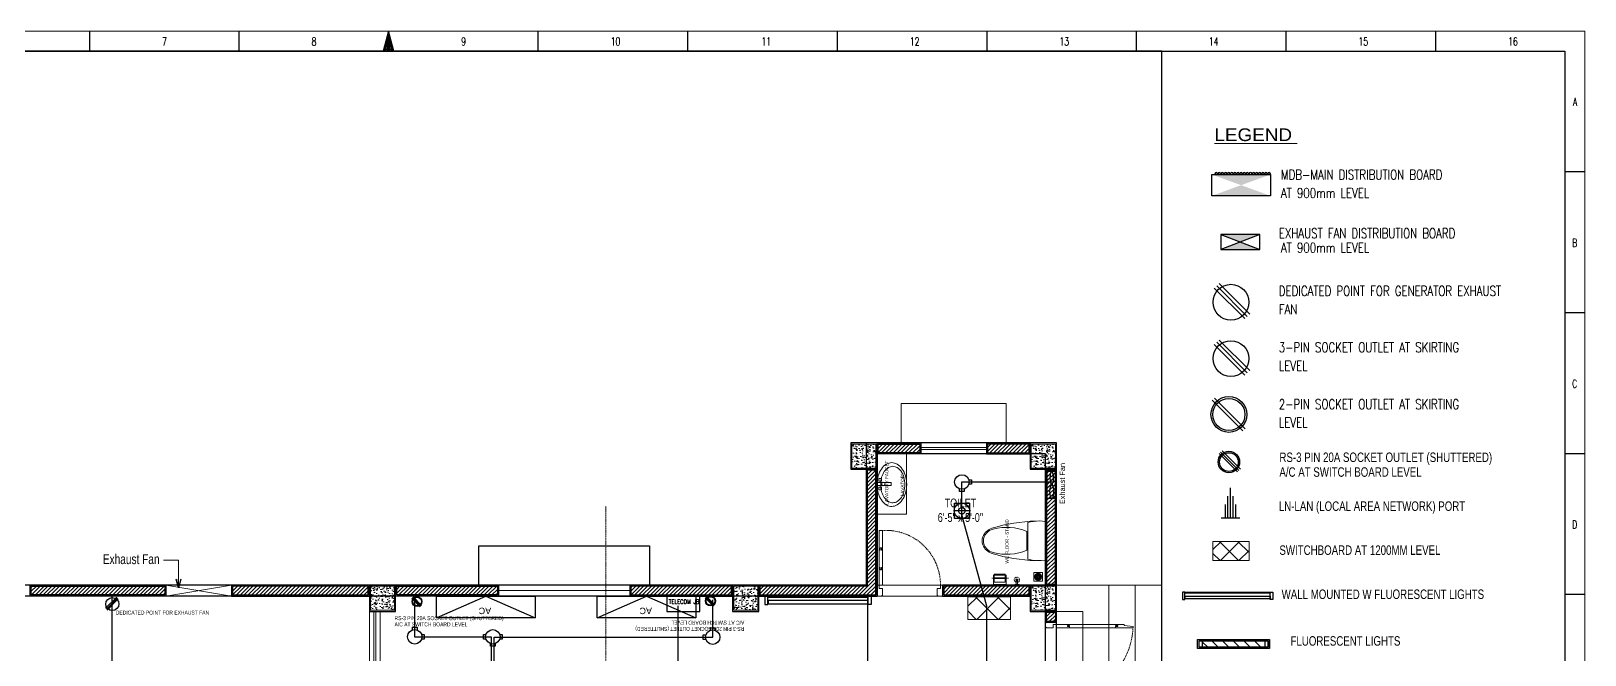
# Model space of a CAD drawing. Header units: inches. Extents: x 1078 to 5607, y 633 to 1543.
# Drawn here: x 1461 to 2171, y 1239 to 1524 of the extents above; entities that cross this region are included whole.
import ezdxf

# ---------------------------------------------------------------- set-up
doc = ezdxf.new("R2010")
doc.units = ezdxf.units.IN
doc.header["$MEASUREMENT"] = 0
for name, pattern in [('ACAD_ISO12W100', [21, 12, -3, 0, -3, 0, -3]), ('CENTER', [2, 1.25, -0.25, 0.25, -0.25]), ('DASH', [0.35, 0.25, -0.1]), ('DASHED', [0.75, 0.5, -0.25])]:
    doc.linetypes.add(name, pattern=pattern)
doc.layers.get('Defpoints').update_dxf_attribs({"lineweight": 0})
for name, color, linetype in [('Cables', 7, 'Continuous'), ('COLLUM', 1, 'Continuous'), ('Exhaust Fans', 7, 'Continuous'), ('HVAC', 44, 'Continuous'), ('Lights', 7, 'Continuous'), ('Panels', 1, 'Continuous'), ('Sockets', 7, 'Continuous'), ('TEG BORDER', 7, 'Continuous'), ('wall 05', 3, 'Continuous')]:
    doc.layers.add(name, color=color, linetype=linetype)
for name, color, linetype, lineweight in [('dim-8', 18, 'Continuous', 15), ('DOOR', 115, 'Continuous', 15), ('E-LAN', 6, 'Continuous', 30), ('E-Legend', 7, 'Continuous', 30), ('E-MDB', 1, 'Continuous', 30), ('E-WTL-Wall-Tube-Light', 7, 'Continuous', 30), ('Elevation Marker', 252, 'Continuous', 15), ('FLOORTILE', 40, 'Continuous', 9), ('Glass', 142, 'Continuous', 9), ('HACTH', 8, 'Continuous', 9), ('I-ANNO-LEGN', 7, 'Continuous', 15), ('I-WC----EXST', 7, 'Continuous', 15), ('I-WC----N', 7, 'Continuous', 15), ('Parapet', 6, 'Continuous', 15), ('Plaster Line', 5, 'Continuous', 15), ('Stair', 86, 'Continuous', 18), ('Sunshed', 5, 'Continuous', 15), ('Switchboard', 30, 'Continuous', 13), ('WINDOW', 140, 'Continuous', 9)]:
    doc.layers.add(name, color=color, linetype=linetype, lineweight=lineweight)
doc.styles.add('Arial', font='arial.ttf')
doc.styles.get("Standard").update_dxf_attribs({"font": 'arial.ttf'})
doc.styles.add('Swiss721', font='swisscl.ttf')
doc.styles.add('TAVE1', font='ROMANS.shx', dxfattribs={"width": 0.75})
doc.styles.add('TEG BORDER', font='txt_qlt.shx', dxfattribs={"width": 0.7, "bigfont": 'hztxt.shx'})
doc.styles.add('TIMES', font='ARIALN.TTF')
doc.dimstyles.new('Level Mark 4', dxfattribs={"dimscale": 0, "dimtxt": 4, "dimasz": 4, "dimexe": 1, "dimexo": 2, "dimgap": 1, "dimtad": 0, "dimdec": 1, "dimzin": 1, "dimdsep": 46, "dimlunit": 4, "dimtxsty": 'Swiss721', "dimblk": 'OPEN30', "dimcen": 0, "dimclrd": 256, "dimclre": 256, "dimclrt": 7, "dimadec": 0, "dimazin": 0, "dimtm": 1e-09, "dimtfac": 1, "dimtdec": 1, "dimtofl": 0, "dimtmove": 1, "dimatfit": 3, "dimldrblk": 'OPEN30', "dimfxl": 0, "dimtolj": 2, "dimtzin": 0, "dimlwd": 9, "dimlwe": 9, "dimarcsym": 0})
pattern_1 = [(45, (-138306.2722, -170547.4057), (-0.8838834765, 0.8838834765), [])]

# ---------------------------------------------------------------- blocks, each defined once
blk = doc.blocks.new('A$C0AFB10A6')
at = {"layer": 'Defpoints'}
for points in [[(0.25, 72), (0.25, 71.75), (0, 71.75), (0, 72)], [(5, 72), (5, 71.75), (4.75, 71.75), (4.75, 72)], [(0.25, 2), (0.25, 2.25), (0, 2.25), (0, 2)], [(5, 2), (5, 2.25), (4.75, 2.25), (4.75, 2)]]:
    blk.add_lwpolyline(points, close=True, dxfattribs=at)
at = {"layer": 'DOOR'}
for points in [[(5, 71), (3.5, 71), (3.5, 69.5), (0.25, 69.5), (0.25, 69.75), (0, 69.75), (0, 71.75), (0.25, 71.75), (0.25, 72), (4.75, 72), (4.75, 71.75), (5, 71.75), (5, 71)], [(10, 70.25), (10, 70), (11, 70), (11, 69.5), (5, 69.5), (5, 71), (11, 71), (11, 70.5), (10, 70.5), (10, 70.25), (10, 70.5), (11, 70.5), (11, 71), (32, 71), (32, 70.5), (33, 70.5), (33, 70), (32, 70), (32, 69.5), (11, 69.5), (40, 69.5), (40, 70), (35.99, 70.5), (35.99, 71), (32, 71)], [(5, 3), (3.5, 3), (3.5, 4.5), (0.25, 4.5), (0.25, 4.25), (0, 4.25), (0, 2.25), (0.25, 2.25), (0.25, 2), (4.75, 2), (4.75, 2.25), (5, 2.25), (5, 3)], [(10, 3.75), (10, 3.5), (11, 3.5), (11, 3), (5, 3), (5, 4.5), (11, 4.5), (11, 4), (10, 4), (10, 3.75), (10, 4), (11, 4), (11, 4.5), (32, 4.5), (32, 4), (33, 4), (33, 3.5), (32, 3.5), (32, 3), (11, 3), (40, 3), (40, 3.5), (35.99, 4), (35.99, 4.5), (32, 4.5)]]:
    blk.add_lwpolyline(points, dxfattribs=at)
at = {"layer": 'DOOR', "linetype": 'DASHED', "lineweight": 0}
for centre, start, end in [((5.83, 71.2), 268.60388, 357.15392), ((5.83, 2.8), 2.84608, 91.39612)]:
    blk.add_arc(centre, 34.21, start, end, dxfattribs=at)
at = {"layer": 'HACTH', "lineweight": 0, "ltscale": 10}
for p, q in [((0, 3.03), (0, 69.75)), ((5, 3), (5, 71))]:
    blk.add_line(p, q, dxfattribs=at)
blk = doc.blocks.new('HANDWASH-02-PLAN')
at = {"layer": 'I-WC----N', "color": 2}
for points in [[(5, 0, 0.068513), (104, 14, 0.080648), (182, 50, 0.107051), (242, 112, 0.160603), (255, 169, 0.138041), (238, 230, 0.107051), (182, 289, 0.080648), (104, 325, 0.068513), (5, 339, 0.068513), (-94, 325, 0.080648), (-172, 289, 0.107051), (-228, 230, 0.138041), (-245, 169, 0.138041), (-228, 108, 0.107051), (-172, 50, 0.080648), (-94, 14, 0.068513)], [(5, 42, 0.067522), (88, 53, 0.079863), (152, 82, 0.107115), (202, 134, 0.162551), (213, 180, 0.139778), (199, 230, 0.107115), (152, 278, 0.079863), (88, 307, 0.067522), (5, 319, 0.067522), (-78, 307, 0.079863), (-142, 278, 0.107115), (-188, 230, 0.139778), (-203, 180, 0.139778), (-188, 130, 0.107115), (-142, 82, 0.079863), (-78, 53, 0.067522)]]:
    blk.add_lwpolyline(points, format="xyb", close=True, dxfattribs=at)
blk.add_circle((0, 72), 20, dxfattribs=at)
blk = doc.blocks.new('A$C01EB0BB3')
at = {"layer": 'I-WC----N', "color": 250, "ltscale": 0.5}
for points in [[(8.43, 2.06), (8.43, 0.85), (7.23, 0.85), (7.23, 2.06)], [(9.08, 6.42), (9.08, 0), (10.51, 0), (10.51, 6.42)], [(11.15, 2.06), (11.15, 0.85), (12.36, 0.85), (12.36, 2.06)]]:
    blk.add_lwpolyline(points, close=True, dxfattribs=at)
at = {"layer": 'I-WC----N', "color": 2, "xscale": 0.03999999999359716, "yscale": 0.03999999999359716, "zscale": 0.03999999999359716}
blk.add_blockref('HANDWASH-02-PLAN', (9.79, 0), dxfattribs=at)
blk = doc.blocks.new('$plan$00000388')
for p, q in [((-202, -210), (-202, 210)), ((0, -221), (0, 221)), ((-212, 108), (-212, -108))]:
    blk.add_line(p, q)
blk.add_lwpolyline([(-202, -210), (-152, -221), (-102, -226), (-50, -226), (0, -221)])
for centre, radius, start, end in [((-71, -1597), 1823, 91.2224, 107.2477), ((-76, -236), 463, 97.7399, 105.822), ((-76, -236), 463, 80.5377, 97.7399), ((-595, 0), 129, 159.5476, 200.4524), ((-562, -12), 164, 107.2477, 159.5476), ((-580, 0), 129, 136.8543, 223.1457), ((-556, -23), 163, 104.7786, 136.8543), ((-443, -448), 602, 67.3737, 104.7786), ((-562, 12), 164, 200.4524, 252.7523), ((-556, 23), 163, 223.1457, 255.2214), ((-71, 1597), 1823, 252.7523, 268.7776), ((-443, 448), 602, 255.2214, 292.6263)]:
    blk.add_arc(centre, radius, start, end)
blk = doc.blocks.new('typical king$0$5767 PAPER HOLDER')
at = {"color": 0, "linetype": 'CENTER', "lineweight": -2, "ltscale": 0.5}
blk.add_line((80, 98), (80, -92), dxfattribs=at)
at = {"color": 0, "linetype": 'DASHED', "lineweight": -2, "ltscale": 10, "flags": 128}
for points in [[(5, 52), (0, 52), (0, -52), (5, -52)], [(97, 72), (5, 72), (5, -72), (100, -72)]]:
    blk.add_lwpolyline(points, dxfattribs=at)
at = {"color": 0, "linetype": 'DASHED', "lineweight": -2, "ltscale": 10}
blk.add_lwpolyline([(100, -62), (35, -62), (35, 62), (97, 62)], dxfattribs=at)
blk.add_lwpolyline([(75, -72), (85, -72), (85, 72), (75, 72)], close=True, dxfattribs=at)
at = {"color": 0, "linetype": 'ByBlock', "lineweight": -2, "flags": 128}
blk.add_lwpolyline([(100, -72), (115, -72), (115, 72), (100, 72)], dxfattribs=at)
at = {"color": 0, "linetype": 'ByBlock', "lineweight": -2}
blk.add_lwpolyline([(100, 62), (125, 62), (125, -62), (100, -62)], dxfattribs=at)
blk = doc.blocks.new('floor drain 01')
at = {"color": 0}
blk.add_lwpolyline([(-10, -10), (90, -10), (90, 90), (-10, 90)], close=True, dxfattribs=at)
for points in [[(2, 47, 0.191053), (7, 42, 0.194336), (16, 42, -0.272606), (25, 41, 1.040732), (27, 44, 0.091346), (26, 45, 0.160783), (17, 46, -0.323658), (9, 51, 0.91079)], [(6, 23, 0.191053), (12, 23, 0.194336), (19, 28, -0.272606), (27, 32, 1.040732), (27, 36, 0.091346), (26, 36, 0.160783), (18, 32, -0.323658), (9, 31, 0.91079)], [(14, 68, 0.191053), (15, 61, 0.194336), (22, 56, -0.272606), (29, 50, 1.040732), (32, 51, 0.091346), (32, 53, 0.160783), (25, 59, -0.323658), (22, 67, 0.91079)], [(22, 6, 0.191053), (28, 10, 0.194336), (31, 18, -0.272606), (34, 26, 1.040732), (32, 29, 0.091346), (31, 28, 0.160783), (27, 20, -0.323658), (20, 14, 0.91079)], [(35, 78, 0.191053), (32, 72, 0.194336), (35, 63, -0.272606), (37, 55, 1.040732), (40, 53, 0.091346), (41, 55, 0.160783), (39, 64, -0.323658), (41, 72, 0.91079)], [(45, 2, 0.191053), (48, 8, 0.194336), (45, 17, -0.272606), (43, 25, 1.040732), (40, 27, 0.091346), (39, 25, 0.160783), (41, 16, -0.323658), (39, 8, 0.91079)], [(58, 74, 0.191053), (52, 70, 0.194336), (49, 62, -0.272606), (46, 54, 1.040732), (48, 51, 0.091346), (49, 52, 0.160783), (53, 60, -0.323658), (60, 66, 0.91079)], [(66, 12, 0.191053), (65, 19, 0.194336), (58, 24, -0.272606), (51, 30, 1.040732), (48, 29, 0.091346), (48, 27, 0.160783), (55, 21, -0.323658), (58, 13, 0.91079)], [(74, 57, 0.191053), (68, 57, 0.194336), (61, 52, -0.272606), (53, 48, 1.040732), (53, 44, 0.091346), (54, 44, 0.160783), (62, 48, -0.323658), (71, 49, 0.91079)], [(78, 33, 0.191053), (73, 38, 0.194336), (64, 38, -0.272606), (55, 39, 1.040732), (53, 36, 0.091346), (54, 35, 0.160783), (63, 34, -0.323658), (71, 29, 0.91079)]]:
    blk.add_lwpolyline(points, format="xyb", close=True, dxfattribs=at)
for centre, radius in [((40, 40), 41.7), ((32, 45), 1.83), ((33, 34), 1.83), ((42, 49), 1.83), ((43, 31), 1.83), ((50, 41), 1.83)]:
    blk.add_circle(centre, radius, dxfattribs=at)
blk = doc.blocks.new('h')
at = {"layer": 'I-WC----N', "color": 252, "linetype": 'CENTER', "ltscale": 0.2}
for p, q in [((544281, -25820), (544314, -25820)), ((544297, -25837), (544297, -25801))]:
    blk.add_line(p, q, dxfattribs=at)
at = {"layer": 'I-WC----N'}
blk.add_lwpolyline([(544273, -25760), (544321, -25760), (544321, -25765), (544273, -25765)], close=True, dxfattribs=at)
blk.add_lwpolyline([(544289, -25814), (544289, -25765), (544305, -25765), (544305, -25814)], dxfattribs=at)
at = {"layer": 'I-WC----N', "linetype": 'DASH', "ltscale": 5}
blk.add_circle((544297, -25820), 30, dxfattribs=at)
at = {"layer": 'I-WC----N'}
for radius in [10, 5]:
    blk.add_circle((544297, -25820), radius, dxfattribs=at)
blk = doc.blocks.new('_Open30')
at = {"color": 0, "linetype": 'ByBlock', "lineweight": -2}
for p, q in [((-1, 0.27), (0, 0)), ((0, 0), (-1, -0.27)), ((0, 0), (-1, 0))]:
    blk.add_line(p, q, dxfattribs=at)
blk = doc.blocks.new('252 BORDER A2')
for p, q in [((222.75, 420), (222.75, 415)), ((259.88, 420), (259.88, 415)), ((297, 420), (297, 415)), ((334.12, 420), (334.12, 415)), ((371.25, 420), (371.25, 415)), ((408.37, 420), (408.37, 415)), ((445.5, 420), (445.5, 415)), ((482.62, 420), (482.62, 415)), ((519.75, 420), (519.75, 415)), ((556.87, 420), (556.87, 415)), ((594, 385), (589, 385)), ((594, 350), (589, 350)), ((594, 315), (589, 315)), ((594, 280), (589, 280))]:
    blk.add_line(p, q)
at = {"linetype": 'Continuous'}
blk.add_line((489, 415), (5, 415), dxfattribs=at)
at = {"color": 5, "lineweight": 15}
blk.add_lwpolyline([(0, 420), (594, 420), (594, 0), (0, 0)], close=True, dxfattribs=at)
blk.add_lwpolyline([(297, 420), (295.66, 415), (298.34, 415), (297, 420), (296, 415), (296.33, 415), (297, 420), (296.67, 415), (297.33, 415), (297, 420), (297.67, 415), (298, 415), (297, 420)])
blk.add_lwpolyline([(5, 415), (589, 415), (589, 5), (5, 5)], close=True)
at = {"layer": 'TEG BORDER'}
blk.add_line((489, 116), (489, 415), dxfattribs=at)
at = {"char_height": 2, "width": 2, "style": 'TEG BORDER'}
for s, insert, attachment_point in [('7', (240.8, 418.41), 1), ('8', (277.92, 418.41), 1), ('9', (315.05, 418.41), 1), ('\\pi2.2204e-016;10', (352.17, 418.41), 1), ('\\pi0.3;11', (389.3, 418.41), 1), ('\\pi2.2204e-016;12', (426.42, 418.41), 1), ('\\pi2.2204e-016;13', (463.55, 418.41), 1), ('\\pi-0.033333;14', (500.67, 418.41), 1), ('\\pi2.2204e-016;15', (537.8, 418.41), 1), ('\\pi0.033333;16', (574.92, 418.41), 1), ('A', (592.09, 403.39), 3), ('B', (592.09, 368.39), 3), ('C', (592.09, 333.39), 3), ('D', (592.09, 298.39), 3)]:
    blk.add_mtext(s, dxfattribs=dict(at, insert=insert, attachment_point=attachment_point))
blk = doc.blocks.new('A$C63C712C3')
at = {"ltscale": 2}
for p, q in [((40, 42), (34, 42)), ((40, 16), (34, 16)), ((1231, 42), (1237, 42)), ((1231, 16), (1237, 16))]:
    blk.add_line(p, q, dxfattribs=at)
for points in [[(35, 103), (0, 103), (0, 0), (35, 0)], [(35, 103), (1235, 103), (1235, 90), (35, 90)], [(40, 48), (1231, 48), (1231, 10), (40, 10)], [(1235, 103), (1271, 103), (1271, 0), (1235, 0)]]:
    blk.add_lwpolyline(points, close=True, dxfattribs=at)
blk = doc.blocks.new('ASDSAETR')
for p, q in [((51404, -7188.31), (51404, -7197.3)), ((51404, -7190.29), (51410.36, -7190.29)), ((51404, -7191.55), (51414.43, -7191.55)), ((51404, -7192.81), (51418.49, -7192.81)), ((51404, -7194.07), (51414.43, -7194.07)), ((51404, -7195.33), (51410.36, -7195.33))]:
    blk.add_line(p, q)

msp = doc.modelspace()

# ---------------------------------------------------------------- hatches: boundary and pattern name
h = msp.add_hatch(color=252)
h.dxf.hatch_style = 1
h.paths.add_polyline_path([(2004.92, 1431.19), (2013.8, 1427.8), (2022.72, 1431.19)])
h.paths.add_polyline_path([(2004.85, 1424.39), (2022.72, 1424.39), (2013.8, 1427.8)])
h = msp.add_hatch()
h.set_pattern_fill('ANSI31', color=256, scale=27.448242, angle=90)
h.set_pattern_definition([(135, (2081.0967, 1087.49), (-2.426105, -2.426105), [])])
h.paths.add_polyline_path([(1996.46, 1245.35), (1996.46, 1242.47), (2025.01, 1242.47), (2025.01, 1245.35)])
at = {"layer": 'HACTH', "lineweight": 0}
h = msp.add_hatch(dxfattribs=at)
h.set_pattern_fill('ANSI31', color=256, scale=10, style=0)
h.set_pattern_definition(pattern_1)
h.paths.add_polyline_path([(1929.28, 1258.31), (1925.28, 1258.31), (1925.28, 1254.31), (1929.28, 1254.31)])
h.paths.add_polyline_path([(1929.28, 1323.31), (1925.28, 1323.31), (1925.28, 1271.31), (1929.28, 1271.31)])
h.paths.add_polyline_path([(1898.28, 1331.31), (1917.28, 1331.31), (1917.28, 1335.31), (1898.28, 1335.31)])
h.paths.add_polyline_path([(1848.28, 1335.31), (1848.28, 1331.31), (1867.28, 1331.31), (1867.28, 1335.31)])
h.paths.add_polyline_path([(1847.28, 1323.31), (1843.28, 1323.31), (1843.28, 1270.31), (1794.28, 1270.31), (1794.28, 1266.31), (1847.28, 1266.31)])
h = msp.add_hatch(dxfattribs=at)
h.set_pattern_fill('AR-CONC', color=256, scale=0.5, style=0)
h.set_pattern_definition([(50, (-133749.433, -171547.5186), (3.586300913, -0.313760675), [0.375, -4.125]), (355, (-133749.433, -171547.5186), (-0.69375667, 3.76096067), [0.3, -3.3]), (100.4514, (-133749.1342, -171547.5447), (2.89254691, 3.44719771), [0.31870095, -3.50571056]), (46.1842, (-133749.433, -171546.5186), (5.33620524, -0.82759507), [0.5625, -6.1875]), (96.6356, (-133748.9884, -171546.5876), (4.67331353, 4.87058935), [0.47805144, -5.258565]), (351.1842, (-133749.433, -171546.5186), (4.67330973, 4.870593), [0.45, -4.95]), (21, (-133748.933, -171546.7686), (2.98453526, -2.013094453), [0.375, -4.125]), (326, (-133748.933, -171546.7686), (1.21657666, 3.625750225), [0.3, -3.3]), (71.4514, (-133748.6843, -171546.9364), (4.201113143, 1.612652484), [0.31870095, -3.50571056]), (37.5, (-133749.433, -171547.5186), (0.0607992766, 1.664469269), [0, -3.26, 0, -3.35, 0, -3.3125]), (7.5, (-133749.433, -171547.5186), (1.315347687, 1.97205856), [0, -1.91, 0, -3.185, 0, -1.2625]), (327.5, (-133750.548, -171547.5186), (2.669112181, -0.112774359), [0, -1.25, 0, -3.9, 0, -5.175]), (317.5, (-133751.048, -171547.5186), (2.915930847, 0.500524912), [0, -1.625, 0, -2.59, 0, -3.675])])
h.paths.add_polyline_path([(1836.28, 1324.31), (1847.28, 1324.31), (1847.28, 1335.31), (1836.28, 1335.31)])
h = msp.add_hatch(dxfattribs=at)
h.set_pattern_fill('AR-CONC', color=256, scale=0.5, style=0)
h.set_pattern_definition([(50, (-133667.433, -171547.5186), (3.586300913, -0.313760675), [0.375, -4.125]), (355, (-133667.433, -171547.5186), (-0.69375667, 3.76096067), [0.3, -3.3]), (100.4514, (-133667.1342, -171547.5447), (2.89254691, 3.44719771), [0.31870095, -3.50571056]), (46.1842, (-133667.433, -171546.5186), (5.33620524, -0.82759507), [0.5625, -6.1875]), (96.6356, (-133666.9884, -171546.5876), (4.67331353, 4.87058935), [0.47805144, -5.258565]), (351.1842, (-133667.433, -171546.5186), (4.67330973, 4.870593), [0.45, -4.95]), (21, (-133666.933, -171546.7686), (2.98453526, -2.013094453), [0.375, -4.125]), (326, (-133666.933, -171546.7686), (1.21657666, 3.625750225), [0.3, -3.3]), (71.4514, (-133666.6843, -171546.9364), (4.201113143, 1.612652484), [0.31870095, -3.50571056]), (37.5, (-133667.433, -171547.5186), (0.0607992766, 1.664469269), [0, -3.26, 0, -3.35, 0, -3.3125]), (7.5, (-133667.433, -171547.5186), (1.315347687, 1.97205856), [0, -1.91, 0, -3.185, 0, -1.2625]), (327.5, (-133668.548, -171547.5186), (2.669112181, -0.112774359), [0, -1.25, 0, -3.9, 0, -5.175]), (317.5, (-133669.048, -171547.5186), (2.915930847, 0.500524912), [0, -1.625, 0, -2.59, 0, -3.675])])
h.paths.add_polyline_path([(1918.28, 1324.31), (1929.28, 1324.31), (1929.28, 1335.31), (1918.28, 1335.31)])
h = msp.add_hatch(dxfattribs=at)
h.set_pattern_fill('ANSI31', color=256, scale=10, style=0)
h.set_pattern_definition(pattern_1)
h.paths.add_polyline_path([(1615.28, 1270.31), (1553.28, 1270.31), (1553.28, 1266.31), (1615.28, 1266.31)])
h.paths.add_polyline_path([(1461.28, 1266.31), (1522.28, 1266.31), (1522.28, 1270.31), (1461.28, 1270.31)])
h = msp.add_hatch(dxfattribs=at)
h.set_pattern_fill('AR-CONC', color=256, scale=0.5, style=0)
h.set_pattern_definition([(50, (-139186.518, -170551.4057), (3.586300913, -0.313760675), [0.375, -4.125]), (355, (-139186.518, -170551.4057), (-0.69375667, 3.76096067), [0.3, -3.3]), (100.4514, (-139186.219, -170551.432), (2.89254691, 3.44719771), [0.31870095, -3.50571056]), (46.1842, (-139186.518, -170550.4057), (5.33620524, -0.82759507), [0.5625, -6.1875]), (96.6356, (-139186.073, -170550.4747), (4.67331353, 4.87058935), [0.47805144, -5.258565]), (351.1842, (-139186.518, -170550.406), (4.67330973, 4.870593), [0.45, -4.95]), (21, (-139186.018, -170550.6557), (2.98453526, -2.013094453), [0.375, -4.125]), (326, (-139186.018, -170550.6557), (1.21657666, 3.625750225), [0.3, -3.3]), (71.4514, (-139185.7692, -170550.8235), (4.201113143, 1.612652484), [0.31870095, -3.50571056]), (37.5, (-139186.5179, -170551.4057), (0.0607992766, 1.664469269), [0, -3.26, 0, -3.35, 0, -3.3125]), (7.5, (-139186.5179, -170551.4057), (1.315347687, 1.97205856), [0, -1.91, 0, -3.185, 0, -1.2625]), (327.5, (-139187.6329, -170551.4057), (2.669112181, -0.112774359), [0, -1.25, 0, -3.9, 0, -5.175]), (317.5, (-139188.133, -170551.4057), (2.915930847, 0.500524912), [0, -1.625, 0, -2.59, 0, -3.675])])
h.paths.add_polyline_path([(1621.78, 1265.81), (1621.78, 1270.31), (1616.28, 1270.31), (1616.28, 1265.81)])
h.paths.add_polyline_path([(1627.28, 1265.81), (1627.28, 1270.31), (1621.78, 1270.31), (1621.78, 1265.81)])
h.paths.add_polyline_path([(1621.78, 1259.31), (1627.28, 1259.31), (1627.28, 1265.81), (1621.78, 1265.81)])
h.paths.add_polyline_path([(1616.28, 1259.31), (1621.78, 1259.31), (1621.78, 1265.81), (1616.28, 1265.81)])
h = msp.add_hatch(dxfattribs=at)
h.set_pattern_fill('ANSI31', color=256, scale=10, style=0)
h.set_pattern_definition(pattern_1)
h.paths.add_polyline_path([(1781.28, 1270.31), (1735.28, 1270.31), (1735.28, 1266.31), (1781.28, 1266.31)])
h.paths.add_polyline_path([(1628.28, 1266.31), (1674.28, 1266.31), (1674.28, 1270.31), (1628.28, 1270.31)])
h = msp.add_hatch(dxfattribs=at)
h.set_pattern_fill('AR-CONC', color=256, scale=0.5, style=0)
h.set_pattern_definition([(50, (-133638.433, -171612.5186), (3.586300913, -0.313760675), [0.375, -4.125]), (355, (-133638.433, -171612.5186), (-0.69375667, 3.76096067), [0.3, -3.3]), (100.4514, (-133638.1342, -171612.5447), (2.89254691, 3.44719771), [0.31870095, -3.50571056]), (46.1842, (-133638.433, -171611.5186), (5.33620524, -0.82759507), [0.5625, -6.1875]), (96.6356, (-133637.9884, -171611.5876), (4.67331353, 4.87058935), [0.47805144, -5.258565]), (351.1842, (-133638.433, -171611.5186), (4.67330973, 4.870593), [0.45, -4.95]), (21, (-133637.933, -171611.7686), (2.98453526, -2.013094453), [0.375, -4.125]), (326, (-133637.933, -171611.7686), (1.21657666, 3.625750225), [0.3, -3.3]), (71.4514, (-133637.6843, -171611.9364), (4.201113143, 1.612652484), [0.31870095, -3.50571056]), (37.5, (-133638.433, -171612.5186), (0.0607992766, 1.664469269), [0, -3.26, 0, -3.35, 0, -3.3125]), (7.5, (-133638.433, -171612.5186), (1.315347687, 1.97205856), [0, -1.91, 0, -3.185, 0, -1.2625]), (327.5, (-133639.548, -171612.5186), (2.669112181, -0.112774359), [0, -1.25, 0, -3.9, 0, -5.175]), (317.5, (-133640.048, -171612.5186), (2.915930847, 0.500524912), [0, -1.625, 0, -2.59, 0, -3.675])])
h.paths.add_polyline_path([(1782.28, 1270.31), (1782.28, 1259.31), (1793.28, 1259.31), (1793.28, 1270.31)])
h = msp.add_hatch(dxfattribs=at)
h.set_pattern_fill('ANSI31', color=256, scale=10, style=0)
h.set_pattern_definition([(45, (-139513.5179, -170551.4057), (-0.8838834765, 0.8838834765), [])])
h.paths.add_polyline_path([(1917.28, 1270.31), (1878.28, 1270.31), (1878.28, 1266.31), (1917.28, 1266.31)])
h = msp.add_hatch(dxfattribs=at)
h.set_pattern_fill('AR-CONC', color=256, scale=0.5, style=0)
h.set_pattern_definition([(50, (-133667.433, -171612.5186), (3.586300913, -0.313760675), [0.375, -4.125]), (355, (-133667.433, -171612.5186), (-0.69375667, 3.76096067), [0.3, -3.3]), (100.4514, (-133667.1342, -171612.5447), (2.89254691, 3.44719771), [0.31870095, -3.50571056]), (46.1842, (-133667.433, -171611.5186), (5.33620524, -0.82759507), [0.5625, -6.1875]), (96.6356, (-133666.9884, -171611.5876), (4.67331353, 4.87058935), [0.47805144, -5.258565]), (351.1842, (-133667.433, -171611.5186), (4.67330973, 4.870593), [0.45, -4.95]), (21, (-133666.933, -171611.7686), (2.98453526, -2.013094453), [0.375, -4.125]), (326, (-133666.933, -171611.7686), (1.21657666, 3.625750225), [0.3, -3.3]), (71.4514, (-133666.6843, -171611.9364), (4.201113143, 1.612652484), [0.31870095, -3.50571056]), (37.5, (-133667.433, -171612.5186), (0.0607992766, 1.664469269), [0, -3.26, 0, -3.35, 0, -3.3125]), (7.5, (-133667.433, -171612.5186), (1.315347687, 1.97205856), [0, -1.91, 0, -3.185, 0, -1.2625]), (327.5, (-133668.548, -171612.5186), (2.669112181, -0.112774359), [0, -1.25, 0, -3.9, 0, -5.175]), (317.5, (-133669.048, -171612.5186), (2.915930847, 0.500524912), [0, -1.625, 0, -2.59, 0, -3.675])])
h.paths.add_polyline_path([(1918.28, 1259.31), (1929.28, 1259.31), (1929.28, 1270.31), (1918.28, 1270.31)])
at = {"layer": 'Panels'}
h = msp.add_hatch(color=256, dxfattribs=at)
h.dxf.hatch_style = 1
h.paths.add_polyline_path([(2014.19, 1453.74), (2000.83, 1448.88), (2027.55, 1448.88)])
h.paths.add_polyline_path([(2000.83, 1458.59), (2014.19, 1453.74), (2027.55, 1458.59)])
at = {"layer": 'Switchboard'}
h = msp.add_hatch(dxfattribs=at)
h.set_pattern_fill('ANSI37', color=256, scale=48.034423, angle=180)
h.set_pattern_definition([(225, (2378.2516, 1910.3156), (4.245683, -4.245683), []), (315, (2378.2516, 1910.3156), (4.245683, 4.245683), [])])
h.paths.add_polyline_path([(2001.31, 1290.83), (2001.31, 1282.03), (2017.86, 1282.03), (2017.86, 1290.83)])
h = msp.add_hatch(dxfattribs=at)
h.set_pattern_fill('ANSI37', color=256, scale=56.511086, angle=180)
h.set_pattern_definition([(225, (2332.792, 1994.2986), (4.99492, -4.99492), []), (315, (2332.792, 1994.2986), (4.99492, 4.99492), [])])
h.paths.add_polyline_path([(1889.33, 1265.49), (1889.33, 1255.14), (1908.8, 1255.14), (1908.8, 1265.49)])

# ---------------------------------------------------------------- linework, layer by layer
at = {"color": 252}
for p, q in [((2022.72, 1431.19), (2004.85, 1424.39)), ((2004.92, 1431.19), (2022.72, 1424.39))]:
    msp.add_line(p, q, dxfattribs=at)
at = {"color": 190}
for p, q in [((2015.88, 1392.68), (2001.88, 1406.68)), ((2017.01, 1393.69), (2003.02, 1407.69)), ((2018.15, 1394.7), (2004.15, 1408.7)), ((1500.31, 1265.29), (1495.21, 1260.19)), ((1500.68, 1264.87), (1495.58, 1259.77)), ((1501.05, 1264.46), (1495.94, 1259.36)), ((1498.3, 1214.45), (1498.3, 1265.85))]:
    msp.add_line(p, q, dxfattribs=at)
for p, q in [((1885.55, 1313.65), (1885.55, 1314.82)), ((1887.62, 1314.82), (1887.62, 1313.65)), ((1889.73, 1319), (1890.9, 1319)), ((1890.9, 1316.93), (1889.73, 1316.93)), ((1890.9, 1319), (1890.9, 1316.93)), ((1887.62, 1313.65), (1885.55, 1313.65)), ((1635.56, 1250.34), (1635.56, 1251.51)), ((1635.56, 1251.51), (1637.63, 1251.51)), ((1637.63, 1251.51), (1637.63, 1250.27)), ((1771.76, 1250.17), (1771.76, 1251.34)), ((1771.76, 1251.34), (1773.82, 1251.34)), ((1773.82, 1251.34), (1773.83, 1250.11)), ((1639.64, 1248.19), (1640.81, 1248.19)), ((1640.81, 1246.13), (1639.64, 1246.13)), ((1640.81, 1248.19), (1640.81, 1246.13)), ((1667.91, 1246.13), (1667.91, 1248.19)), ((1667.91, 1248.19), (1669.08, 1248.19)), ((1669.08, 1246.13), (1667.91, 1246.13)), ((1671.18, 1242.85), (1671.18, 1244.02)), ((1673.25, 1242.85), (1671.18, 1242.85)), ((1673.25, 1244.02), (1673.25, 1242.85)), ((1675.36, 1248.19), (1676.53, 1248.19)), ((1676.53, 1246.13), (1675.36, 1246.13)), ((1676.53, 1248.19), (1676.53, 1246.13)), ((1768.38, 1245.96), (1768.38, 1248.03)), ((1768.38, 1248.03), (1769.55, 1248.03)), ((1769.55, 1245.96), (1768.38, 1245.96))]:
    msp.add_line(p, q)
at = {"color": 6, "lineweight": 30}
msp.add_line((1756.96, 1143), (1756.96, 1261.35), dxfattribs=at)
at = {"color": 252}
msp.add_lwpolyline([(2022.72, 1431.19), (2004.85, 1431.19), (2004.85, 1424.39), (2022.72, 1424.39)], close=True, dxfattribs=at)
for points in [[(1886.46, 1306.32), (1886.46, 1306.65), (1886.76, 1306.65), (1886.76, 1306.32)], [(1886.46, 1303.35), (1886.46, 1303.01), (1886.76, 1303.01), (1886.76, 1303.35)]]:
    msp.add_lwpolyline(points)
for points in [[(1766.78, 1265.81), (1751.79, 1265.81), (1751.79, 1258.81), (1766.78, 1258.81)], [(2027.2, 1245.94), (2027.2, 1241.83), (1994.27, 1241.83), (1994.27, 1245.94)], [(2026.48, 1245.35), (2026.48, 1242.47), (1994.99, 1242.47), (1994.99, 1245.35)], [(1994.99, 1242.47), (1994.99, 1245.35), (1996.46, 1245.35), (1996.46, 1242.47)], [(2026.48, 1242.47), (2026.48, 1245.35), (2025.01, 1245.35), (2025.01, 1242.47)]]:
    msp.add_lwpolyline(points, close=True)
at = {"color": 190}
for centre, radius in [((2009.55, 1400.2), 8.19), ((1498.3, 1262.15), 2.99)]:
    msp.add_circle(centre, radius, dxfattribs=at)
for centre, radius in [((1886.58, 1317.97), 3.31), ((1886.61, 1304.83), 1.49), ((1636.5, 1247.16), 3.31), ((1672.21, 1247.16), 3.31), ((1772.69, 1247), 3.31)]:
    msp.add_circle(centre, radius)
at = {"layer": 'Cables', "color": 3}
for p, q in [((1886.61, 1317.97), (1927.71, 1317.97)), ((1886.61, 1303.01), (1886.61, 1317.97)), ((1886.61, 1300.89), (1886.61, 1308.77)), ((1897.92, 1261.12), (1886.61, 1303.01)), ((1843.59, 1218.37), (1843.59, 1264.88))]:
    msp.add_line(p, q, dxfattribs=at)
at = {"layer": 'Cables', "color": 4}
for p, q in [((1636.5, 1247), (1636.5, 1264.26)), ((1772.69, 1247), (1772.69, 1264.05)), ((1671.67, 1247), (1636.5, 1247)), ((1671.67, 948.01), (1671.67, 1247)), ((1672.86, 948.01), (1672.86, 1247)), ((1672.86, 1247), (1772.69, 1247))]:
    msp.add_line(p, q, dxfattribs=at)
at = {"layer": 'Cables', "color": 1}
msp.add_line((1897.92, 1217.49), (1897.92, 1261.12), dxfattribs=at)
at = {"layer": 'COLLUM', "linetype": 'Continuous', "ltscale": 10}
for points in [[(1835.78, 1323.81), (1847.78, 1323.81), (1847.78, 1335.81), (1835.78, 1335.81)], [(1917.78, 1323.81), (1929.78, 1323.81), (1929.78, 1335.81), (1917.78, 1335.81)], [(1615.78, 1258.81), (1627.78, 1258.81), (1627.78, 1270.81), (1615.78, 1270.81)], [(1781.78, 1258.81), (1793.78, 1258.81), (1793.78, 1270.81), (1781.78, 1270.81)], [(1917.78, 1258.81), (1929.78, 1258.81), (1929.78, 1270.81), (1917.78, 1270.81)]]:
    msp.add_lwpolyline(points, close=True, dxfattribs=at)
at = {"layer": 'Defpoints'}
for points in [[(1847.78, 1270.81), (1848.03, 1270.81), (1848.03, 1270.56), (1847.78, 1270.56)], [(1847.78, 1266.06), (1848.03, 1266.06), (1848.03, 1265.81), (1847.78, 1265.81)], [(1877.53, 1270.81), (1877.78, 1270.81), (1877.78, 1270.56), (1877.53, 1270.56)], [(1877.53, 1270.81), (1877.78, 1270.81), (1877.78, 1270.56), (1877.53, 1270.56)], [(1877.53, 1266.06), (1877.78, 1266.06), (1877.78, 1265.81), (1877.53, 1265.81)]]:
    msp.add_lwpolyline(points, close=True, dxfattribs=at)
at = {"layer": 'DOOR'}
for points in [[(1849.53, 1277.81), (1849.78, 1277.81), (1849.78, 1278.81), (1850.28, 1278.81), (1850.28, 1270.81), (1848.78, 1270.81), (1848.78, 1278.81), (1849.28, 1278.81), (1849.28, 1277.81), (1849.53, 1277.81), (1849.28, 1277.81), (1849.28, 1278.81), (1848.78, 1278.81), (1848.78, 1286.81), (1849.28, 1286.81), (1849.28, 1287.81), (1849.78, 1287.81), (1849.78, 1286.81), (1850.28, 1286.81), (1850.28, 1278.81), (1850.28, 1295.81), (1848.78, 1295.81), (1848.78, 1286.81)], [(1848.78, 1270.81), (1848.78, 1269.31), (1850.28, 1269.31), (1850.28, 1266.06), (1850.03, 1266.06), (1850.03, 1265.81), (1848.03, 1265.81), (1848.03, 1266.06), (1847.78, 1266.06), (1847.78, 1270.56), (1848.03, 1270.56), (1848.03, 1270.81), (1848.78, 1270.81)], [(1876.78, 1270.81), (1876.78, 1269.31), (1875.28, 1269.31), (1875.28, 1266.06), (1875.53, 1266.06), (1875.53, 1265.81), (1877.53, 1265.81), (1877.53, 1266.06), (1877.78, 1266.06), (1877.78, 1270.56), (1877.53, 1270.56), (1877.53, 1270.81), (1876.78, 1270.81)]]:
    msp.add_lwpolyline(points, dxfattribs=at)
at = {"layer": 'DOOR', "linetype": 'DASHED'}
msp.add_arc((1851.81, 1270.89), 24.97, 359.81918, 93.5175, dxfattribs=at)
at = {"layer": 'Elevation Marker', "linetype": 'ACAD_ISO12W100', "ltscale": 0.02}
msp.add_line((1723.83, 834.85), (1723.83, 1306.94), dxfattribs=at)
at = {"layer": 'Exhaust Fans'}
msp.add_lwpolyline([(1925.62, 1322.98), (1929.62, 1322.98), (1929.62, 1310.42), (1925.62, 1310.42)], close=True, dxfattribs=at)
at = {"layer": 'Exhaust Fans', "extrusion": (0, 0, -1)}
msp.add_ellipse((1927.62, 1319.84), major_axis=(0, -3.14), ratio=0.260631, dxfattribs=at)
at = {"layer": 'Exhaust Fans'}
msp.add_ellipse((1927.62, 1313.56), major_axis=(0, 3.14), ratio=0.260631, dxfattribs=at)
at = {"layer": 'Glass'}
for points in [[(1867.78, 1333.81), (1897.78, 1333.81)], [(1867.78, 1332.81), (1897.78, 1332.81)], [(1617.78, 1219.81), (1617.78, 1258.81)], [(1618.78, 1219.81), (1618.78, 1258.81)]]:
    msp.add_lwpolyline(points, dxfattribs=at)
at = {"layer": 'Glass', "ltscale": 10}
msp.add_lwpolyline([(1674.78, 1270.81), (1734.78, 1270.81), (1734.78, 1268.31), (1674.78, 1268.31)], close=True, dxfattribs=at)
at = {"layer": 'HACTH', "ltscale": 10}
for p, q in [((1849.28, 1270.81), (1876.78, 1270.81)), ((1850.03, 1265.81), (1875.53, 1265.81))]:
    msp.add_line(p, q, dxfattribs=at)
at = {"layer": 'HVAC'}
for p, q in [((1646.48, 1255.88), (1668.99, 1265.81)), ((1668.99, 1265.81), (1691.5, 1255.88)), ((1719.96, 1255.88), (1742.47, 1265.81)), ((1742.47, 1265.81), (1764.98, 1255.88))]:
    msp.add_line(p, q, dxfattribs=at)
for points in [[(1691.5, 1255.88), (1646.48, 1255.88), (1646.48, 1265.81), (1691.5, 1265.81)], [(1764.98, 1255.88), (1719.96, 1255.88), (1719.96, 1265.81), (1764.98, 1265.81)]]:
    msp.add_lwpolyline(points, close=True, dxfattribs=at)
at = {"layer": 'I-WC----EXST'}
msp.add_lwpolyline([(1847.78, 1303.23), (1861.33, 1303.23), (1861.33, 1330.81)], dxfattribs=at)
at = {"layer": 'Lights', "color": 40}
msp.add_line((1890.55, 1304.83), (1882.67, 1304.83), dxfattribs=at)
at = {"layer": 'Lights'}
msp.add_lwpolyline([(1883.14, 1308.31), (1890.09, 1308.31), (1890.09, 1301.35), (1883.14, 1301.35)], close=True, dxfattribs=at)
msp.add_circle((1886.61, 1304.83), 3.48, dxfattribs=at)
at = {"layer": 'Panels'}
msp.add_lwpolyline([(2027.55, 1448.88), (2000.83, 1448.88), (2000.83, 1458.59), (2027.55, 1458.59)], close=True, dxfattribs=at)
for points in [[(2003.38, 1458.59), (2003.38, 1458.93, 1), (2002.24, 1458.93), (2002.24, 1458.59)], [(2004.79, 1458.59), (2004.79, 1458.93, 1), (2003.66, 1458.93), (2003.66, 1458.59)], [(2006.22, 1458.59), (2006.22, 1458.93, 1), (2005.09, 1458.93), (2005.09, 1458.59)], [(2007.65, 1458.59), (2007.65, 1458.93, 1), (2006.51, 1458.93), (2006.51, 1458.59)], [(2009.06, 1458.59), (2009.06, 1458.93, 1), (2007.93, 1458.93), (2007.93, 1458.59)], [(2010.49, 1458.59), (2010.49, 1458.93, 1), (2009.36, 1458.93), (2009.36, 1458.59)], [(2011.91, 1458.59), (2011.91, 1458.93, 1), (2010.77, 1458.93), (2010.77, 1458.59)], [(2013.33, 1458.59), (2013.33, 1458.93, 1), (2012.2, 1458.93), (2012.2, 1458.59)], [(2014.75, 1458.59), (2014.75, 1458.93, 1), (2013.61, 1458.93), (2013.61, 1458.59)], [(2016.18, 1458.59), (2016.18, 1458.93, 1), (2015.04, 1458.93), (2015.04, 1458.59)], [(2017.59, 1458.59), (2017.59, 1458.93, 1), (2016.45, 1458.93), (2016.45, 1458.59)], [(2019.03, 1458.59), (2019.03, 1458.93, 1), (2017.9, 1458.93), (2017.9, 1458.59)], [(2020.45, 1458.59), (2020.45, 1458.93, 1), (2019.31, 1458.93), (2019.31, 1458.59)], [(2021.86, 1458.59), (2021.86, 1458.93, 1), (2020.73, 1458.93), (2020.73, 1458.59)], [(2023.28, 1458.59), (2023.28, 1458.93, 1), (2022.15, 1458.93), (2022.15, 1458.59)], [(2024.7, 1458.59), (2024.7, 1458.93, 1), (2023.57, 1458.93), (2023.57, 1458.59)], [(2026.1, 1458.59), (2026.1, 1458.93, 1), (2024.96, 1458.93), (2024.96, 1458.59)], [(2027.55, 1458.59), (2027.55, 1458.93, 1), (2026.41, 1458.93), (2026.41, 1458.59)]]:
    msp.add_lwpolyline(points, format="xyb", dxfattribs=at)
at = {"layer": 'Parapet', "color": 252, "lineweight": -3}
for points in [[(1121.78, 942.81), (1929.78, 942.81), (1929.78, 1335.81), (1842.78, 1335.81), (1842.78, 1270.81), (1121.78, 1270.81)], [(1126.78, 947.81), (1924.78, 947.81), (1924.78, 1330.81), (1847.78, 1330.81), (1847.78, 1265.81), (1126.78, 1265.81)]]:
    msp.add_lwpolyline(points, close=True, dxfattribs=at)
at = {"layer": 'Plaster Line'}
for points in [[(1836.28, 1324.31), (1847.28, 1324.31), (1847.28, 1335.31), (1836.28, 1335.31)], [(1918.28, 1324.31), (1929.28, 1324.31), (1929.28, 1335.31), (1918.28, 1335.31)], [(1616.28, 1259.31), (1627.28, 1259.31), (1627.28, 1270.31), (1616.28, 1270.31)], [(1782.28, 1259.31), (1793.28, 1259.31), (1793.28, 1270.31), (1782.28, 1270.31)], [(1918.28, 1259.31), (1929.28, 1259.31), (1929.28, 1270.31), (1918.28, 1270.31)], [(1929.28, 1258.31), (1925.28, 1258.31), (1925.28, 1254.31), (1929.28, 1254.31)]]:
    msp.add_lwpolyline(points, close=True, dxfattribs=at)
at = {"layer": 'Plaster Line', "color": 252, "lineweight": -3}
for points in [[(1867.28, 1331.31), (1848.28, 1331.31), (1848.28, 1335.31), (1867.28, 1335.31), (1867.28, 1331.31)], [(1898.28, 1331.31), (1917.28, 1331.31), (1917.28, 1335.31), (1898.28, 1335.31), (1898.28, 1331.31)], [(1847.28, 1323.31), (1843.28, 1323.31), (1843.28, 1270.31), (1794.28, 1270.31), (1794.28, 1266.31), (1847.28, 1266.31)], [(1929.28, 1323.31), (1925.28, 1323.31), (1925.28, 1271.31), (1929.28, 1271.31)], [(1461.28, 1270.31), (1522.28, 1270.31), (1522.28, 1266.31), (1461.28, 1266.31)], [(1615.28, 1270.31), (1553.28, 1270.31), (1553.28, 1266.31), (1615.28, 1266.31)], [(1628.28, 1270.31), (1674.28, 1270.31), (1674.28, 1266.31), (1628.28, 1266.31)], [(1781.28, 1270.31), (1735.28, 1270.31), (1735.28, 1266.31), (1781.28, 1266.31)], [(1917.28, 1270.31), (1878.28, 1270.31), (1878.28, 1266.31), (1917.28, 1266.31)]]:
    msp.add_lwpolyline(points, close=True, dxfattribs=at)
at = {"layer": 'Sockets', "color": 5}
for p, q in [((2015.88, 1366.88), (2001.88, 1380.88)), ((2017.01, 1367.9), (2003.02, 1381.9)), ((2018.15, 1368.91), (2004.15, 1382.91))]:
    msp.add_line(p, q, dxfattribs=at)
at = {"layer": 'Sockets', "color": 3}
for p, q in [((2016.06, 1342.36), (2002.06, 1356.36)), ((2014.93, 1341.35), (2000.93, 1355.35)), ((2004.12, 1331), (2012.52, 1322.6)), ((2004.8, 1331.61), (2013.2, 1323.21)), ((2005.48, 1332.21), (2013.88, 1323.81)), ((1639, 1260.94), (1635.13, 1264.82)), ((1639.32, 1261.22), (1635.44, 1265.1)), ((1639.63, 1261.5), (1635.75, 1265.38)), ((1773.11, 1261.18), (1769.23, 1265.06)), ((1773.42, 1261.46), (1769.54, 1265.34)), ((1773.73, 1261.74), (1769.86, 1265.62))]:
    msp.add_line(p, q, dxfattribs=at)
at = {"layer": 'Sockets', "color": 5}
msp.add_circle((2009.55, 1374.41), 8.19, dxfattribs=at)
at = {"layer": 'Sockets', "color": 3}
for centre, radius in [((2008.6, 1348.87), 8.19), ((2008.6, 1348.87), 7.33), ((2008.6, 1327.09), 4.92), ((2008.6, 1327.09), 4.29), ((1637.56, 1263.3), 2.27), ((1637.56, 1263.3), 1.98), ((1771.67, 1263.54), 2.27), ((1771.67, 1263.54), 1.98)]:
    msp.add_circle(centre, radius, dxfattribs=at)
at = {"layer": 'Stair', "linetype": 'Continuous', "ltscale": 10}
for points in [[(1929.79, 1173.81), (1953.79, 1173.81), (1953.79, 1270.81), (1929.78, 1270.81)], [(1929.79, 1173.81), (1965.79, 1173.81), (1965.79, 1270.81), (1929.78, 1270.81)], [(1929.79, 1173.81), (1929.79, 1173.81), (1941.79, 1173.81), (1941.79, 1258.81), (1941.79, 1258.81), (1929.78, 1258.81)]]:
    msp.add_lwpolyline(points, dxfattribs=at)
at = {"layer": 'Sunshed', "linetype": 'DASH'}
for points in [[(1867.78, 1335.81), (1858.78, 1335.81), (1858.78, 1353.81), (1906.78, 1353.81), (1906.78, 1353.81), (1906.78, 1335.81), (1897.78, 1335.81)], [(1929.78, 1168.81), (1977.78, 1168.81), (1977.78, 1270.81), (1929.78, 1270.81)]]:
    msp.add_lwpolyline(points, dxfattribs=at)
at = {"layer": 'Sunshed', "color": 252, "linetype": 'DASH', "lineweight": -3}
msp.add_lwpolyline([(1674.78, 1270.81), (1665.78, 1270.81), (1665.78, 1288.81), (1743.78, 1288.81), (1743.78, 1288.81), (1743.78, 1270.81), (1735.28, 1270.81)], dxfattribs=at)
at = {"layer": 'Switchboard'}
for points in [[(2017.86, 1282.03), (2001.31, 1282.03), (2001.31, 1290.83), (2017.86, 1290.83)], [(1908.8, 1255.14), (1889.33, 1255.14), (1889.33, 1265.49), (1908.8, 1265.49)]]:
    msp.add_lwpolyline(points, close=True, dxfattribs=at)
at = {"layer": 'wall 05', "color": 252, "lineweight": -3}
for points in [[(1867.78, 1330.81), (1847.78, 1330.81), (1847.78, 1335.81), (1867.78, 1335.81), (1867.78, 1330.81)], [(1897.78, 1330.81), (1917.78, 1330.81), (1917.78, 1335.81), (1897.78, 1335.81), (1897.78, 1330.81)]]:
    msp.add_lwpolyline(points, dxfattribs=at)
for points in [[(1847.78, 1323.81), (1842.78, 1323.81), (1842.78, 1270.81), (1793.78, 1270.81), (1793.78, 1265.81), (1847.78, 1265.81), (1847.78, 1323.81)], [(1929.78, 1323.81), (1924.78, 1323.81), (1924.78, 1270.81), (1929.78, 1270.81), (1929.78, 1323.81)], [(1460.78, 1270.81), (1522.78, 1270.81), (1522.78, 1265.81), (1460.78, 1265.81)], [(1615.78, 1270.81), (1552.78, 1270.81), (1552.78, 1265.81), (1615.78, 1265.81)], [(1627.78, 1270.81), (1674.78, 1270.81), (1674.78, 1265.81), (1627.78, 1265.81)], [(1781.78, 1270.81), (1734.78, 1270.81), (1734.78, 1265.81), (1781.78, 1265.81)], [(1917.78, 1270.81), (1877.78, 1270.81), (1877.78, 1265.81), (1917.78, 1265.81)]]:
    msp.add_lwpolyline(points, close=True, dxfattribs=at)
at = {"layer": 'wall 05'}
msp.add_lwpolyline([(1929.78, 1258.81), (1924.78, 1258.81), (1924.78, 1253.81), (1929.78, 1253.81)], close=True, dxfattribs=at)
at = {"layer": 'WINDOW'}
for p, q in [((1522.78, 1270.81), (1552.78, 1265.81)), ((1522.78, 1265.81), (1552.78, 1270.81))]:
    msp.add_line(p, q, dxfattribs=at)
at = {"layer": 'WINDOW', "linetype": 'Continuous', "ltscale": 10}
for points in [[(1867.78, 1335.81), (1897.78, 1335.81)], [(1867.78, 1330.81), (1897.78, 1330.81)], [(1615.78, 1219.81), (1615.78, 1258.81)], [(1620.78, 1219.81), (1620.78, 1258.81)]]:
    msp.add_lwpolyline(points, dxfattribs=at)
at = {"layer": 'WINDOW'}
msp.add_lwpolyline([(1522.78, 1270.81), (1552.78, 1270.81), (1552.78, 1265.81), (1522.78, 1265.81)], close=True, dxfattribs=at)
msp.add_lwpolyline([(1734.78, 1270.81), (1734.78, 1265.81), (1674.78, 1265.81), (1674.78, 1270.81)], dxfattribs=at)

# ---------------------------------------------------------------- block references
at = {"xscale": 1.8411, "yscale": 1.8411, "zscale": 1.8411}
msp.add_blockref('252 BORDER A2', (1077.7, 750.97), dxfattribs=at)
at = {"layer": 'E-LAN', "lineweight": -2, "xscale": 0.9520000000000004, "yscale": 0.9520000000000004, "zscale": 0.9520000000000004, "rotation": 89.99999999999999}
msp.add_blockref('ASDSAETR', (-4838.18, -47635.03), dxfattribs=at)
at = {"layer": 'E-WTL-Wall-Tube-Light', "lineweight": 0}
for p, xscale, yscale, zscale in [((1845.09, 1261.89), -0.03825770519629215, 0.03825770520678021, 0.03825770521002791), ((1987.36, 1264.25), 0.03251904941684832, 0.03251904942576318, 0.03251904942852372)]:
    msp.add_blockref('A$C63C712C3', p, dxfattribs=dict(at, xscale=xscale, yscale=yscale, zscale=zscale))
at = {"layer": 'HACTH', "lineweight": 0, "ltscale": 10}
msp.add_blockref('A$C0AFB10A6', (1924.78, 1181.81), dxfattribs=at)
at = {"layer": 'I-WC----EXST', "rotation": 270}
msp.add_blockref('A$C01EB0BB3', (1847.78, 1326.81), dxfattribs=at)
at = {"layer": 'I-WC----EXST', "xscale": 0.0400000000372529, "yscale": 0.0400000000372529, "zscale": 0.04}
msp.add_blockref('$plan$00000388', (1924.78, 1291.06), dxfattribs=at)
at = {"layer": 'I-WC----N', "extrusion": (0, 0, -1), "xscale": 0.03999999997904524, "yscale": 0.03999999997904524, "zscale": 0.04, "rotation": 90}
msp.add_blockref('typical king$0$5767 PAPER HOLDER', (-1903.88, 1270.81), dxfattribs=at)
at = {"layer": 'I-WC----N', "yscale": 0.03999999997904524, "zscale": 0.04}
for name, p, xscale, rotation in [('h', (-19860.15, 240.42), -0.03999999997904524, 180), ('floor drain 01', (1923, 1272.96), 0.03999999997904524, 90)]:
    msp.add_blockref(name, p, dxfattribs=dict(at, xscale=xscale, rotation=rotation))

# ---------------------------------------------------------------- texts
msp.add_text('Exhaust Fan', height=2.3967, rotation=90).set_placement((1933.64, 1307.87))
at = {"color": 190, "style": 'Swiss721'}
msp.add_text('DEDICATED POINT FOR EXHAUST FAN', height=1.8137, dxfattribs=at).set_placement((1499.9, 1257.32))
at = {"layer": 'dim-8', "linetype": 'Continuous', "ltscale": 10, "attachment_point": 5, "style": 'Swiss721'}
for s, insert, char_height in [('\\A1;TOILET\\P6\'-5" x 5\'-0"', (1885.88, 1305.02), 4), ('\\A1;Exhaust Fan', (1506.94, 1282.65), 4.5)]:
    msp.add_mtext(s, dxfattribs=dict(at, insert=insert, char_height=char_height))
at = {"layer": 'E-LAN', "color": 0, "lineweight": 0, "style": 'TAVE1', "width": 0.75}
msp.add_text('TELECOM JB', height=1.951, dxfattribs=at).set_placement((1752.63, 1262.27))
at = {"layer": 'E-Legend', "lineweight": 0, "style": 'TIMES', "width": 1.3}
msp.add_text('%%ULEGEND ', height=5.797, dxfattribs=at).set_placement((2001.98, 1473.91))
at = {"layer": 'E-MDB', "color": 0, "lineweight": 0, "style": 'TAVE1', "width": 0.75}
for s, height, p in [('MDB-MAIN DISTRIBUTION BOARD', 4.5544, (2032.37, 1456.27)), ('AT 900mm LEVEL', 4.5544, (2032.37, 1447.88)), ('EXHAUST FAN DISTRIBUTION BOARD', 4.5544, (2031.41, 1429.46)), ('AT 900mm LEVEL', 4.5544, (2032.37, 1422.88)), ('DEDICATED POINT FOR GENERATOR EXHAUST ', 4.5544, (2031.41, 1403.07)), ('FAN', 4.554, (2031.41, 1394.67)), ('3-PIN SOCKET OUTLET AT SKIRTING', 4.5544, (2031.41, 1377.28)), ('LEVEL', 4.554, (2031.41, 1368.88)), ('2-PIN SOCKET OUTLET AT SKIRTING', 4.5544, (2031.41, 1351.28)), ('LEVEL', 4.554, (2031.41, 1342.89))]:
    msp.add_text(s, height=height, dxfattribs=at).set_placement(p)
at = {"layer": 'HVAC'}
for p in [(1671.45, 1260.47), (1744.93, 1260.47)]:
    msp.add_text('AC', height=2.935, rotation=180, dxfattribs=at).set_placement(p)
at = {"layer": 'I-ANNO-LEGN', "char_height": 1.5, "rotation": 90, "style": 'Arial'}
for s, insert, width, attachment_point in [('LAVATORY FAUCET', (1852.96, 1307.58), 28.7354, 7), ('LAVATORY', (1860.19, 1311.43), 28.7354, 7), ('WC FLOOR - STAND', (1907.95, 1290.79), 20, 8)]:
    msp.add_mtext(s, dxfattribs=dict(at, insert=insert, width=width, attachment_point=attachment_point))
at = {"layer": 'Sockets', "color": 0, "style": 'Swiss721'}
for s, p in [('RS-3 PIN 20A SOCKET OUTLET (SHUTTERED)', (2031.69, 1327.12)), ('A/C AT SWITCH BOARD LEVEL', (2031.69, 1320.37)), ('LN-LAN (LOCAL AREA NETWORK) PORT', (2031.43, 1304.76)), ('SWITCHBOARD AT 1200MM LEVEL', (2031.69, 1284.64)), ('WALL MOUNTED W FLUORESCENT LIGHTS ', (2032.7, 1264.47)), ('FLUORESCENT LIGHTS ', (2036.76, 1243.11))]:
    msp.add_text(s, height=4.3221, dxfattribs=at).set_placement(p)
at = {"layer": 'Sockets', "color": 3, "style": 'Swiss721'}
for s, p in [('A/C AT SWITCH BOARD LEVEL', (1627.29, 1251.95)), ('RS-3 PIN 20A SOCKET OUTLET (SHUTTERED)', (1627.29, 1254.78))]:
    msp.add_text(s, height=1.8137, dxfattribs=at).set_placement(p)
for s, p in [('RS-3 PIN 20A SOCKET OUTLET (SHUTTERED)', (1787.14, 1251.7)), ('A/C AT SWITCH BOARD LEVEL', (1787.14, 1254.53))]:
    msp.add_text(s, height=1.8137, rotation=180, dxfattribs=at).set_placement(p)

# ---------------------------------------------------------------- leaders
at = {"layer": 'FLOORTILE', "linetype": 'Continuous', "ltscale": 10}
msp.add_leader([(1528.61, 1269.51), (1528.61, 1282.2), (1521.74, 1282.2)], dimstyle='Level Mark 4', override={"dimscale": 1}, dxfattribs=at)

doc.saveas('drawing.dxf')
